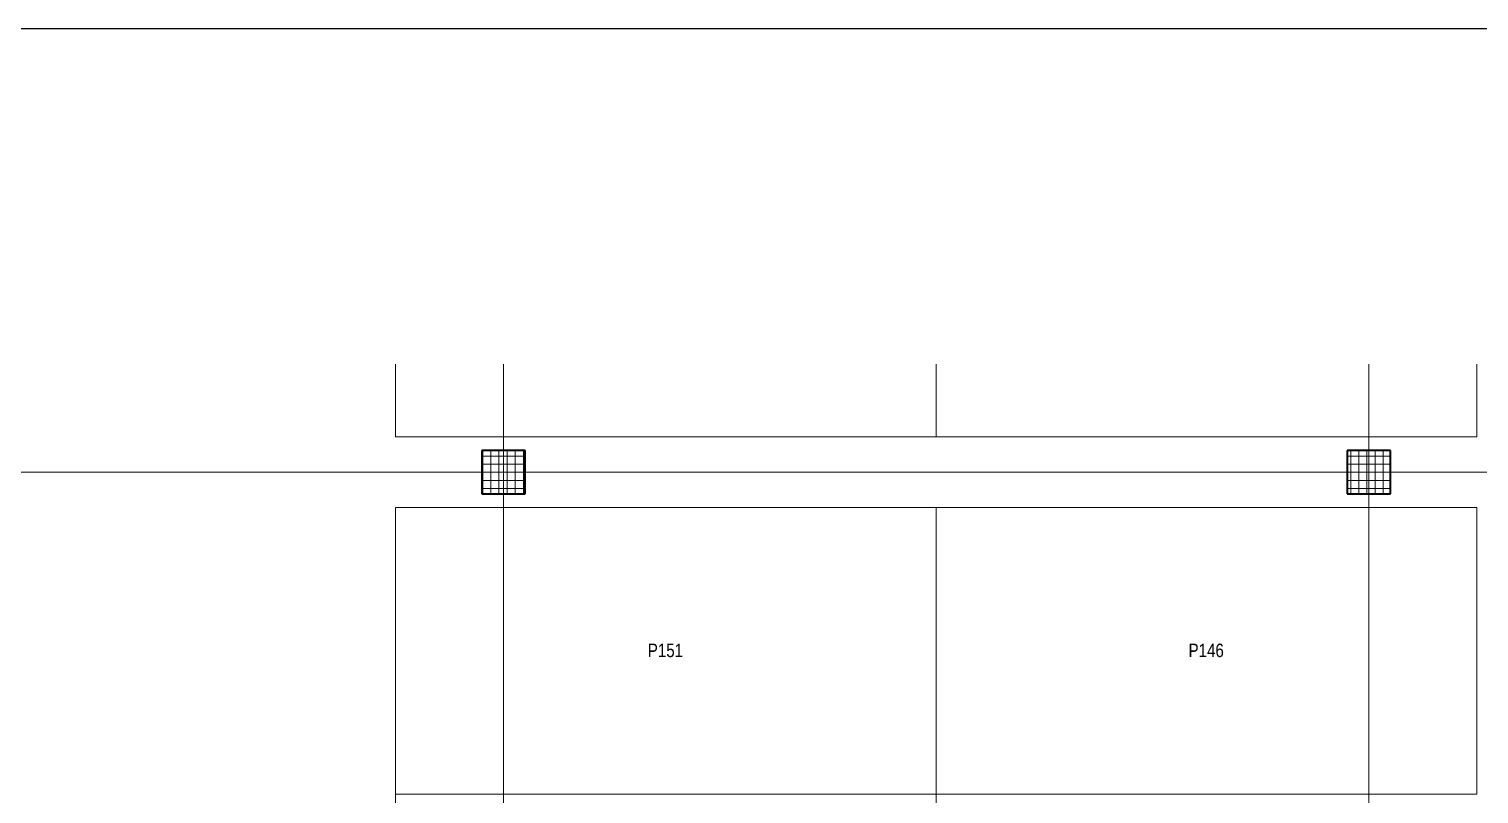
# Model space of a CAD drawing. Extents: x -932 to 937, y -179 to 471.
# Drawn here: x -664.3 to -396.2, y 324.1 to 465.5 of the extents above; entities that cross this region are included whole.
import ezdxf
from ezdxf.lldxf.tags import DXFTag

# ---------------------------------------------------------------- set-up
doc = ezdxf.new("R2010")
doc.units = 0
doc.layers.get('0').update_dxf_attribs({"lineweight": 13})
for name, color, linetype, lineweight in [('C-PRKG-____-IDEN', 7, 'Continuous', 5), ('C-PRKG-____-OTLN', 7, 'Continuous', 9), ('S-COLS-____-MCUT', 7, 'Continuous', 35), ('S-COLS-____-OTLN', 7, 'Continuous', 9), ('S-GRID-____-OTLN', 7, 'Continuous', 5)]:
    doc.layers.add(name, color=color, linetype=linetype, lineweight=lineweight)
doc.styles.get("Standard").update_dxf_attribs({"font": 'arial.ttf'})
tags = doc.linetypes.add('_Rasterlinie_', pattern=[0.375, 0.2, -0.05, 0.075, -0.05]).pattern_tags.tags
tags[10:11] = [DXFTag(74, 4), DXFTag(75, 0), DXFTag(340, '0'), DXFTag(46, 1.0), DXFTag(50, 0.0), DXFTag(44, 0.0), DXFTag(45, 0.0)]
tags[8:9] = [DXFTag(74, 4), DXFTag(75, 0), DXFTag(340, '0'), DXFTag(46, 1.0), DXFTag(50, 0.0), DXFTag(44, 0.0), DXFTag(45, 0.0)]
tags[6:7] = [DXFTag(74, 4), DXFTag(75, 0), DXFTag(340, '0'), DXFTag(46, 1.0), DXFTag(50, 0.0), DXFTag(44, 0.0), DXFTag(45, 0.0)]
tags[4:5] = [DXFTag(74, 4), DXFTag(75, 0), DXFTag(340, '0'), DXFTag(46, 1.0), DXFTag(50, 0.0), DXFTag(44, 0.0), DXFTag(45, 0.0)]

# ---------------------------------------------------------------- blocks, each defined once
blk = doc.blocks.new('Referenz-A0UJ2H3XXE', base_point=(-911.85, -117.71))
at = {"layer": 'C-PRKG-____-OTLN', "color": 0, "linetype": 'Continuous', "ltscale": 0.13}
for p, q in [((-596.54, 390.09), (-596.54, 403.53)), ((-596.54, 403.53), (-596.54, 390.09)), ((-596.54, 390.09), (-596.54, 403.53)), ((-496.54, 390.09), (-496.54, 403.53)), ((-496.54, 403.53), (-496.54, 390.09)), ((-496.54, 390.09), (-496.54, 403.53)), ((-496.54, 390.09), (-496.54, 403.53)), ((-496.54, 390.09), (-496.54, 403.53)), ((-496.54, 403.53), (-496.54, 390.09)), ((-396.54, 390.09), (-396.54, 403.53)), ((-396.54, 390.09), (-396.54, 403.53)), ((-396.54, 403.53), (-396.54, 390.09)), ((-596.54, 390.09), (-496.54, 390.09)), ((-596.54, 390.09), (-496.54, 390.09)), ((-496.54, 390.09), (-596.54, 390.09)), ((-596.54, 390.09), (-596.54, 390.09)), ((-396.54, 390.09), (-496.54, 390.09)), ((-496.54, 390.09), (-396.54, 390.09)), ((-396.54, 390.09), (-496.54, 390.09)), ((-496.54, 390.09), (-496.54, 390.09)), ((-496.54, 390.09), (-496.54, 390.09)), ((-396.54, 390.09), (-396.54, 390.09)), ((-596.54, 377.05), (-496.54, 377.05)), ((-596.54, 377.05), (-596.54, 324.06)), ((-596.54, 377.05), (-596.54, 324.06)), ((-496.54, 377.05), (-596.54, 377.05)), ((-596.54, 377.05), (-496.54, 377.05)), ((-596.54, 324.06), (-596.54, 377.05)), ((-596.54, 377.05), (-596.54, 377.05)), ((-496.54, 377.05), (-496.54, 324.06)), ((-396.54, 377.05), (-496.54, 377.05)), ((-396.54, 377.05), (-496.54, 377.05)), ((-496.54, 377.05), (-496.54, 324.06)), ((-496.54, 324.06), (-496.54, 377.05)), ((-496.54, 377.05), (-396.54, 377.05)), ((-496.54, 377.05), (-496.54, 377.05)), ((-496.54, 377.05), (-496.54, 324.06)), ((-496.54, 324.06), (-496.54, 377.05)), ((-496.54, 377.05), (-496.54, 324.06)), ((-496.54, 377.05), (-496.54, 377.05)), ((-396.54, 377.05), (-396.54, 324.06)), ((-396.54, 324.06), (-396.54, 377.05)), ((-396.54, 377.05), (-396.54, 324.06)), ((-396.54, 377.05), (-396.54, 377.05)), ((-596.54, 324.06), (-496.54, 324.06)), ((-596.54, 324.06), (-596.54, 271.08)), ((-596.54, 324.06), (-596.54, 271.07)), ((-496.54, 324.06), (-596.54, 324.06)), ((-596.54, 324.06), (-496.54, 324.06)), ((-596.54, 271.08), (-596.54, 324.06)), ((-596.54, 324.06), (-596.54, 324.06)), ((-596.54, 324.06), (-496.54, 324.06)), ((-596.54, 324.06), (-496.54, 324.06)), ((-496.54, 324.06), (-596.54, 324.06)), ((-596.54, 324.06), (-596.54, 324.06)), ((-396.54, 324.06), (-496.54, 324.06)), ((-496.54, 324.06), (-396.54, 324.06)), ((-496.54, 324.06), (-496.54, 324.06)), ((-396.54, 324.06), (-496.54, 324.06)), ((-496.54, 324.06), (-396.54, 324.06)), ((-396.54, 324.06), (-496.54, 324.06)), ((-496.54, 324.06), (-496.54, 324.06)), ((-496.54, 324.06), (-496.54, 271.08)), ((-496.54, 271.07), (-496.54, 324.06)), ((-496.54, 324.06), (-496.54, 271.08)), ((-496.54, 324.06), (-496.54, 324.06)), ((-496.54, 324.06), (-496.54, 324.06)), ((-396.54, 324.06), (-396.54, 324.06)), ((-396.54, 324.06), (-396.54, 324.06))]:
    blk.add_line(p, q, dxfattribs=at)
at = {"layer": 'S-COLS-____-MCUT', "color": 0, "linetype": 'Continuous', "ltscale": 0.35}
for p, q in [((-572.54, 387.59), (-580.54, 387.59)), ((-580.54, 387.59), (-580.54, 379.59)), ((-572.54, 379.59), (-572.54, 387.59)), ((-412.54, 387.59), (-420.54, 387.59)), ((-420.54, 387.59), (-420.54, 379.59)), ((-412.54, 379.59), (-412.54, 387.59)), ((-580.54, 379.59), (-572.54, 379.59)), ((-420.54, 379.59), (-412.54, 379.59))]:
    blk.add_line(p, q, dxfattribs=at)
at = {"layer": 'S-COLS-____-OTLN', "color": 0, "linetype": 'Continuous', "ltscale": 0.13}
for p, q in [((-580.54, 386.55), (-572.54, 386.55)), ((-580.38, 379.59), (-580.38, 387.59)), ((-578.88, 379.59), (-578.88, 387.59)), ((-577.38, 379.59), (-577.38, 387.59)), ((-575.88, 379.59), (-575.88, 387.59)), ((-574.38, 379.59), (-574.38, 387.59)), ((-572.88, 379.59), (-572.88, 387.59)), ((-420.54, 386.55), (-412.54, 386.55)), ((-419.88, 379.59), (-419.88, 387.59)), ((-418.38, 379.59), (-418.38, 387.59)), ((-416.88, 379.59), (-416.88, 387.59)), ((-415.38, 379.59), (-415.38, 387.59)), ((-413.88, 379.59), (-413.88, 387.59)), ((-580.54, 385.05), (-572.54, 385.05)), ((-580.54, 383.55), (-572.54, 383.55)), ((-420.54, 385.05), (-412.54, 385.05)), ((-420.54, 383.55), (-412.54, 383.55)), ((-580.54, 382.05), (-572.54, 382.05)), ((-420.54, 382.05), (-412.54, 382.05)), ((-580.54, 380.55), (-572.54, 380.55)), ((-420.54, 380.55), (-412.54, 380.55))]:
    blk.add_line(p, q, dxfattribs=at)
at = {"layer": 'S-GRID-____-OTLN', "color": 0, "linetype": '_Rasterlinie_', "ltscale": 0.13}
for p, q in [((-576.54, 147.79), (-576.54, 403.53)), ((-416.54, 147.79), (-416.54, 403.53)), ((-857.98, 383.59), (43.89, 383.59))]:
    blk.add_line(p, q, dxfattribs=at)
at = {"layer": 'C-PRKG-____-IDEN', "color": 0, "linetype": 'Continuous', "ltscale": 0.13, "char_height": 2.5, "attachment_point": 1}
for s, insert in [('{\\W0.8;\\fArial;P151}', (-549.87, 351.87)), ('{\\W0.8;\\fArial;P146}', (-449.87, 351.87))]:
    blk.add_mtext(s, dxfattribs=dict(at, insert=insert))

msp = doc.modelspace()

# ---------------------------------------------------------------- linework, layer by layer
at = {"color": 0, "linetype": 'ByBlock', "lineweight": -2, "ltscale": 0.13}
msp.add_line((607.58, 465.53), (-932.42, 465.53), dxfattribs=at)

# ---------------------------------------------------------------- block references
at = {"color": 9, "lineweight": 25, "ltscale": 0.25, "true_color": 0xc0c0c0}
msp.add_blockref('Referenz-A0UJ2H3XXE', (-911.85, -117.71), dxfattribs=at)

doc.saveas('drawing.dxf')
